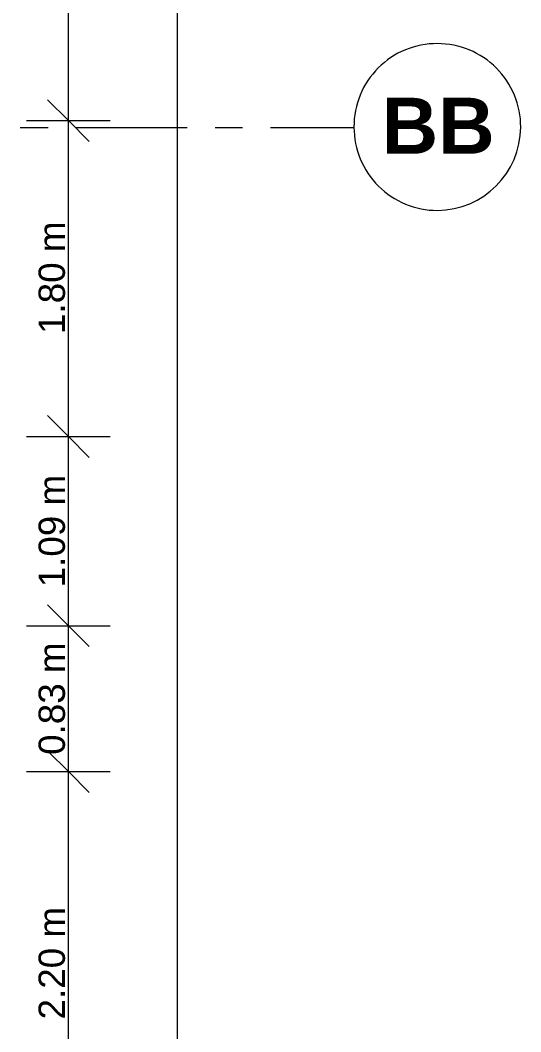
# Model space of a CAD drawing. Header units: metres. Extents: x 98 to 337, y -7 to 53.
# Drawn here: x 160.22 to 163.08, y 39.08 to 44.86 of the extents above; entities that cross this region are included whole.
import ezdxf

# ---------------------------------------------------------------- set-up
doc = ezdxf.new("R2010")
doc.units = ezdxf.units.M
doc.layers.add('PDF_Geometry', color=7, linetype='Continuous', lineweight=0, true_color=0xaaaaaa)
doc.layers.add('PDF_Text', color=7, linetype='Continuous', lineweight=0)
doc.styles.add('PDF Helvetica', font='')
doc.styles.add('PDF Helvetica Bold', font='')
doc.styles.get('PDF Helvetica').set_extended_font_data('Helvetica')
doc.styles.get('PDF Helvetica Bold').set_extended_font_data('Helvetica', bold=True)

msp = doc.modelspace()

# ---------------------------------------------------------------- linework, layer by layer
at = {"layer": 'PDF_Geometry', "color": 7, "lineweight": 0}
for points in [[(160.4921, 24.5259), (160.4921, 25.85), (160.4921, 27.2245), (160.4921, 29.4238), (160.4921, 31.6184), (160.4921, 33.616), (160.4921, 35.0455), (160.4921, 36.5804), (160.4921, 38.3672), (160.4921, 40.5619), (160.4921, 41.3957), (160.4921, 42.477), (160.4921, 44.2822), (160.4921, 46.5868), (160.4921, 48.0575), (160.4921, 49.0793)], [(161.1155, 11.8163), (161.1155, 49.0793)]]:
    msp.add_lwpolyline(points, dxfattribs=at)
at = {"layer": 'PDF_Geometry', "lineweight": 0}
msp.add_lwpolyline([(162.5996, 44.7221, 0.418413), (162.1233, 44.2456, 0.414832), (162.5996, 43.769, 0.411111), (163.0759, 44.2456, 0.414702)], format="xyb", close=True, dxfattribs=at)
for points in [[(160.373, 44.4014), (160.4921, 44.2822), (160.6112, 44.1631)], [(160.2539, 44.2822), (160.4921, 44.2822), (160.7303, 44.2822)], [(160.3776, 44.241), (160.2172, 44.241)], [(161.1701, 44.241), (160.5333, 44.241)], [(161.4865, 44.241), (161.3307, 44.241)], [(162.1233, 44.241), (161.6464, 44.241)], [(160.373, 42.5962), (160.4921, 42.477), (160.6112, 42.3579)], [(160.2539, 42.477), (160.4921, 42.477), (160.7303, 42.477)], [(160.373, 41.5148), (160.4921, 41.3957), (160.6112, 41.2766)], [(160.2539, 41.3957), (160.4921, 41.3957), (160.7303, 41.3957)], [(160.373, 40.681), (160.4921, 40.5619), (160.6112, 40.4428)], [(160.2539, 40.5619), (160.4921, 40.5619), (160.7303, 40.5619)]]:
    msp.add_lwpolyline(points, dxfattribs=at)

# ---------------------------------------------------------------- texts
at = {"layer": 'PDF_Text', "lineweight": 0, "insert": (162.2811, 44.2529), "char_height": 0.32008, "attachment_point": 4, "style": 'PDF Helvetica Bold'}
msp.add_mtext('BB', dxfattribs=at)
at = {"layer": 'PDF_Text', "lineweight": 0, "char_height": 0.15053, "attachment_point": 4, "rotation": 90, "style": 'PDF Helvetica'}
for s, insert in [('1.80 m', (160.3982, 43.0628)), ('1.09 m', (160.3982, 41.615)), ('0.83 m', (160.3982, 40.6574)), ('2.20 m', (160.3982, 39.1454))]:
    msp.add_mtext(s, dxfattribs=dict(at, insert=insert))

doc.saveas('drawing.dxf')
